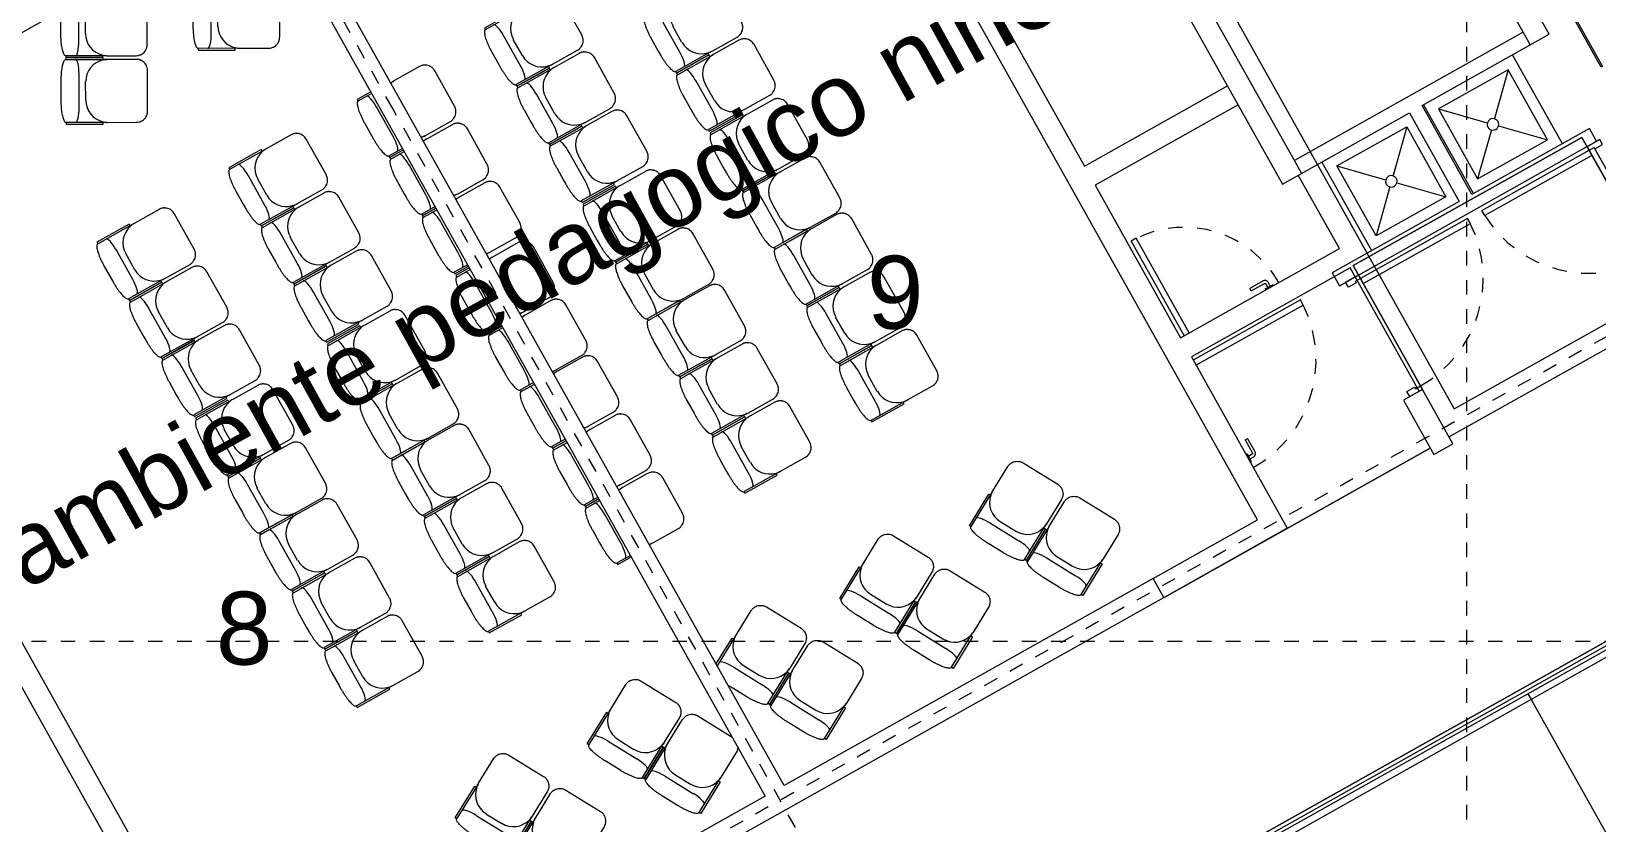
# Model space of a CAD drawing. Header units: metres. Extents: x -10 to 246, y 16 to 113.
# Drawn here: x 32.28 to 43.03, y 69.38 to 74.81 of the extents above; entities that cross this region are included whole.
import ezdxf

# ---------------------------------------------------------------- set-up
doc = ezdxf.new("R2010")
doc.units = ezdxf.units.M
doc.linetypes.add('LineaDiscontinua-1_5mm', pattern=[0.003, 0.0015, -0.0015])
doc.linetypes.add('LíneaDeRejilla', pattern=[0.021, 0.012, -0.003, 0.003, -0.003])
for name, color, linetype, lineweight in [('A-BRND', 11, 'Continuous', 5), ('A-DETL-3', 151, 'Continuous', 5), ('A-GENM', 13, 'Continuous', 5), ('A-MURO', 113, 'Continuous', 9), ('A-PISO-RAMP', 51, 'Continuous', 5), ('A-PUER', 31, 'Continuous', 5), ('A-PUER-MARC', 31, 'Continuous', 5), ('A-TEXT-NOTA', 2, 'Continuous', 5), ('A-VENT-CORT', 52, 'Continuous', 5), ('A-VENT-CORT-MARC', 51, 'Continuous', 5), ('A-WALL', 113, 'Continuous', 18), ('H-HID-APAR', 6, 'Continuous', 5), ('I-MOBI', 30, 'Continuous', 5), ('S-REJI', 1, 'Continuous', 5)]:
    doc.layers.add(name, color=color, linetype=linetype, lineweight=lineweight)
doc.styles.add('Arial_3', font='Arial.ttf', dxfattribs={"height": 0.5})

# ---------------------------------------------------------------- blocks, each defined once
blk = doc.blocks.new('Puerta-Batiente-HojaLisa - 900x2200-1042033-Nivel 2')
at = {"layer": 'A-PUER'}
for p, q in [((-0.382, 0.919), (-0.422, 0.919)), ((-0.422, 0.919), (-0.422, 0.075)), ((-0.382, 0.075), (-0.382, 0.919))]:
    blk.add_line(p, q, dxfattribs=at)
at = {"layer": 'A-PUER', "linetype": 'LineaDiscontinua-1_5mm'}
blk.add_arc((-0.422, 0.075), 0.844, 360, 87.2835, dxfattribs=at)
blk = doc.blocks.new('Manija-Horizontal-SinCerradura - 120-1041476-Nivel 2')
at = {"layer": 'A-PUER'}
for p, q in [((0.12, 0), (0.12, -0.008)), ((0.18, -0.008), (0.18, 0)), ((0.12, -0.008), (0.124, -0.008)), ((0.18, -0.008), (0.12, -0.008)), ((0.14, -0.008), (0.14, -0.038)), ((0.16, -0.038), (0.16, -0.008)), ((0.27, -0.043), (0.165, -0.043)), ((0.165, -0.063), (0.27, -0.063)), ((0.176, -0.008), (0.18, -0.008)), ((0.27, -0.043), (0.27, -0.063))]:
    blk.add_line(p, q, dxfattribs=at)
at = {"layer": 'A-PUER', "flags": 128}
for points in [[(0.14, -0.038), (0.14, -0.039), (0.14, -0.04), (0.14, -0.041), (0.14, -0.042), (0.14, -0.043), (0.141, -0.044), (0.141, -0.045), (0.141, -0.046), (0.142, -0.047), (0.142, -0.048), (0.142, -0.049), (0.143, -0.05), (0.143, -0.05), (0.144, -0.051), (0.144, -0.052), (0.145, -0.053), (0.146, -0.054), (0.146, -0.054), (0.147, -0.055), (0.148, -0.056), (0.148, -0.057), (0.149, -0.057), (0.15, -0.058), (0.151, -0.058), (0.151, -0.059), (0.152, -0.06), (0.153, -0.06), (0.154, -0.061), (0.155, -0.061), (0.156, -0.061), (0.157, -0.062), (0.158, -0.062), (0.159, -0.062), (0.16, -0.062), (0.161, -0.063), (0.162, -0.063), (0.163, -0.063), (0.164, -0.063), (0.165, -0.063), (0.165, -0.063)], [(0.165, -0.043), (0.165, -0.043), (0.165, -0.043), (0.164, -0.043), (0.164, -0.043), (0.164, -0.043), (0.164, -0.043), (0.164, -0.043), (0.163, -0.043), (0.163, -0.043), (0.163, -0.043), (0.163, -0.043), (0.163, -0.042), (0.163, -0.042), (0.162, -0.042), (0.162, -0.042), (0.162, -0.042), (0.162, -0.042), (0.162, -0.042), (0.162, -0.042), (0.161, -0.041), (0.161, -0.041), (0.161, -0.041), (0.161, -0.041), (0.161, -0.041), (0.161, -0.041), (0.161, -0.041), (0.161, -0.04), (0.16, -0.04), (0.16, -0.04), (0.16, -0.04), (0.16, -0.04), (0.16, -0.039), (0.16, -0.039), (0.16, -0.039), (0.16, -0.039), (0.16, -0.039), (0.16, -0.038), (0.16, -0.038), (0.16, -0.038), (0.16, -0.038)]]:
    blk.add_lwpolyline(points, dxfattribs=at)
blk = doc.blocks.new('Panel de sistema - Vidrio-10-1619761-Nivel 2')
at = {"layer": 'A-VENT-CORT'}
for p, q in [((-0.6, 0.005), (0.6, 0.005)), ((-0.6, 0.005), (-0.6, -0.005)), ((0.6, 0.005), (0.6, -0.005)), ((0.6, -0.005), (-0.6, -0.005))]:
    blk.add_line(p, q, dxfattribs=at)
blk = doc.blocks.new('Montante rectangular - 50x150-1633748-Nivel 2')
at = {"layer": 'A-VENT-CORT-MARC'}
for p, q in [((35.549, 76.841), (36.378, 77.305)), ((36.451, 77.175), (35.623, 76.71))]:
    blk.add_line(p, q, dxfattribs=at)
blk = doc.blocks.new('Puerta-Batiente-HojaLisa - 800x2200-1180584-Nivel 2')
at = {"layer": 'A-PUER'}
for p, q in [((-0.332, 0.819), (-0.372, 0.819)), ((-0.372, 0.819), (-0.372, 0.075)), ((-0.332, 0.075), (-0.332, 0.819))]:
    blk.add_line(p, q, dxfattribs=at)
at = {"layer": 'A-PUER', "linetype": 'LineaDiscontinua-1_5mm'}
blk.add_arc((-0.372, 0.075), 0.744, 360, 86.9181, dxfattribs=at)
blk = doc.blocks.new('M_Seating-Auditorium - 457 x 610mm-1699441-Nivel 2')
at = {"layer": 'I-MOBI'}
for p, q in [((0.3, 0.495), (0.021, 0.495)), ((-0.055, 0.419), (-0.055, 0.222)), ((0.377, 0.222), (0.377, 0.419)), ((-0.055, -0.064), (-0.055, 0.215)), ((0.377, 0.215), (0.377, -0.064)), ((-0.052, 0.19), (-0.068, 0.19)), ((-0.068, 0.19), (-0.068, -0.065)), ((0.389, 0.19), (0.373, 0.19)), ((0.389, -0.065), (0.389, 0.19)), ((0.275, 0.025), (0.046, 0.025)), ((0.224, 0.07), (0.097, 0.07)), ((-0.068, -0.065), (-0.055, -0.065)), ((0.097, -0.101), (0.197, -0.101)), ((0.197, -0.101), (0.224, -0.101)), ((0.377, -0.065), (0.389, -0.065))]:
    blk.add_line(p, q, dxfattribs=at)
for centre, major_axis, ratio, start_param, end_param in [((0.097, 0.222), (-0.152, 0), 0.996195, 0.209748, 1.570796), ((0.224, 0.222), (0.152, 0), 0.996195, 4.712389, 6.067787), ((0.046, 0.001), (0.102, 0), 0.236052, 1.570796, 3.141593), ((0.275, 0.001), (0.102, 0), 0.236052, 0, 1.570796)]:
    blk.add_ellipse(centre, major_axis=major_axis, ratio=ratio, start_param=start_param, end_param=end_param, dxfattribs=at)
for points, knots in [([(0.021, 0.495), (0.015, 0.495), (0.007, 0.494), (-0.004, 0.491), (-0.015, 0.486), (-0.027, 0.479), (-0.037, 0.469), (-0.042, 0.461), (-0.046, 0.455), (-0.049, 0.45), (-0.051, 0.444), (-0.053, 0.438), (-0.055, 0.429), (-0.055, 0.423), (-0.055, 0.419)], [0, 0, 0, 0, 0.142857, 0.214286, 0.285714, 0.428571, 0.571429, 0.625, 0.678571, 0.732143, 0.785714, 0.839286, 0.892857, 1, 1, 1, 1]), ([(0.377, 0.419), (0.377, 0.425), (0.376, 0.433), (0.372, 0.444), (0.368, 0.454), (0.361, 0.466), (0.351, 0.476), (0.343, 0.482), (0.337, 0.485), (0.332, 0.488), (0.326, 0.49), (0.319, 0.492), (0.311, 0.494), (0.305, 0.495), (0.3, 0.495)], [0, 0, 0, 0, 0.142857, 0.214286, 0.285714, 0.428571, 0.571429, 0.625, 0.678571, 0.732143, 0.785714, 0.839286, 0.892857, 1, 1, 1, 1]), ([(0.224, -0.101), (0.232, -0.101), (0.248, -0.1), (0.271, -0.099), (0.294, -0.097), (0.321, -0.093), (0.35, -0.086), (0.368, -0.078), (0.375, -0.07), (0.377, -0.067), (0.377, -0.065)], [0, 0, 0, 0, 0.1, 0.2, 0.3, 0.4, 0.6, 0.8, 0.9, 1, 1, 1, 1])]:
    blk.add_open_spline(points, degree=3, knots=knots, dxfattribs=at)
for points in [[(-0.055, 0.222), (-0.055, 0.217), (-0.055, 0.206), (-0.053, 0.195), (-0.052, 0.19)], [(0.373, 0.19), (0.374, 0.195), (0.376, 0.206), (0.377, 0.217), (0.377, 0.222)], [(-0.055, -0.065), (-0.055, -0.067), (-0.054, -0.071), (-0.048, -0.076), (-0.039, -0.081), (-0.027, -0.086), (-0.011, -0.091), (0.007, -0.094), (0.028, -0.097), (0.05, -0.099), (0.073, -0.101), (0.089, -0.101), (0.097, -0.101)]]:
    blk.add_open_spline(points, degree=3, dxfattribs=at)
blk = doc.blocks.new('M_Seating-Auditorium - 457 x 610mm-V61-Nivel 2')
at = {"layer": 'I-MOBI'}
for p, q in [((0.3, 0.495), (0.021, 0.495)), ((-0.055, 0.419), (-0.055, 0.222)), ((0.377, 0.222), (0.377, 0.419)), ((-0.055, 0.191), (-0.055, 0.215)), ((0.377, 0.215), (0.377, 0.191)), ((-0.068, 0.041), (-0.068, -0.065)), ((-0.055, -0.064), (-0.055, 0.041)), ((0.275, 0.025), (0.046, 0.025)), ((0.377, 0.041), (0.377, -0.064)), ((0.389, -0.065), (0.389, 0.041)), ((-0.068, -0.065), (-0.055, -0.065)), ((0.097, -0.101), (0.197, -0.101)), ((0.197, -0.101), (0.224, -0.101)), ((0.377, -0.065), (0.389, -0.065))]:
    blk.add_line(p, q, dxfattribs=at)
for centre, start_param, end_param in [((0.046, 0.001), 1.570796, 3.141593), ((0.275, 0.001), 0, 1.570796)]:
    blk.add_ellipse(centre, major_axis=(0.102, 0), ratio=0.236052, start_param=start_param, end_param=end_param, dxfattribs=at)
for points, knots in [([(0.021, 0.495), (0.015, 0.495), (0.007, 0.494), (-0.004, 0.491), (-0.015, 0.486), (-0.027, 0.479), (-0.037, 0.469), (-0.042, 0.461), (-0.046, 0.455), (-0.049, 0.45), (-0.051, 0.444), (-0.053, 0.438), (-0.055, 0.429), (-0.055, 0.423), (-0.055, 0.419)], [0, 0, 0, 0, 0.142857, 0.214286, 0.285714, 0.428571, 0.571429, 0.625, 0.678571, 0.732143, 0.785714, 0.839286, 0.892857, 1, 1, 1, 1]), ([(0.377, 0.419), (0.377, 0.425), (0.376, 0.433), (0.372, 0.444), (0.368, 0.454), (0.361, 0.466), (0.351, 0.476), (0.343, 0.482), (0.337, 0.485), (0.332, 0.488), (0.326, 0.49), (0.319, 0.492), (0.311, 0.494), (0.305, 0.495), (0.3, 0.495)], [0, 0, 0, 0, 0.142857, 0.214286, 0.285714, 0.428571, 0.571429, 0.625, 0.678571, 0.732143, 0.785714, 0.839286, 0.892857, 1, 1, 1, 1]), ([(-0.055, 0.222), (-0.055, 0.217), (-0.055, 0.206), (-0.053, 0.196), (-0.052, 0.191)], [0, 0, 0, 0, 0.5, 0.9508018, 0.9508018, 0.9508018, 0.9508018]), ([(0.373, 0.191), (0.374, 0.196), (0.376, 0.206), (0.377, 0.217), (0.377, 0.222)], [0.0491982, 0.0491982, 0.0491982, 0.0491982, 0.5, 1, 1, 1, 1]), ([(0.224, -0.101), (0.232, -0.101), (0.248, -0.1), (0.271, -0.099), (0.294, -0.097), (0.321, -0.093), (0.35, -0.086), (0.368, -0.078), (0.375, -0.07), (0.377, -0.067), (0.377, -0.065)], [0, 0, 0, 0, 0.1, 0.2, 0.3, 0.4, 0.6, 0.8, 0.9, 1, 1, 1, 1])]:
    blk.add_open_spline(points, degree=3, knots=knots, dxfattribs=at)
blk.add_open_spline([(-0.055, -0.065), (-0.055, -0.067), (-0.054, -0.071), (-0.048, -0.076), (-0.039, -0.081), (-0.027, -0.086), (-0.011, -0.091), (0.007, -0.094), (0.028, -0.097), (0.05, -0.099), (0.073, -0.101), (0.089, -0.101), (0.097, -0.101)], degree=3, dxfattribs=at)
blk = doc.blocks.new('M_Seating-Auditorium - 457 x 610mm-V62-Nivel 2')
at = {"layer": 'I-MOBI'}
for p, q in [((0.3, 0.495), (0.021, 0.495)), ((-0.055, 0.419), (-0.055, 0.222)), ((0.377, 0.222), (0.377, 0.419)), ((-0.055, 0.194), (-0.055, 0.215)), ((0.377, 0.215), (0.377, 0.191)), ((-0.068, 0.041), (-0.068, -0.065)), ((-0.055, -0.064), (-0.055, 0.041)), ((0.275, 0.025), (0.046, 0.025)), ((0.377, 0.041), (0.377, -0.064)), ((0.389, -0.065), (0.389, 0.041)), ((-0.068, -0.065), (-0.055, -0.065)), ((0.097, -0.101), (0.197, -0.101)), ((0.197, -0.101), (0.224, -0.101)), ((0.377, -0.065), (0.389, -0.065))]:
    blk.add_line(p, q, dxfattribs=at)
for centre, start_param, end_param in [((0.046, 0.001), 1.570796, 3.141593), ((0.275, 0.001), 0, 1.570796)]:
    blk.add_ellipse(centre, major_axis=(0.102, 0), ratio=0.236052, start_param=start_param, end_param=end_param, dxfattribs=at)
for points, knots in [([(0.021, 0.495), (0.015, 0.495), (0.007, 0.494), (-0.004, 0.491), (-0.015, 0.486), (-0.027, 0.479), (-0.037, 0.469), (-0.042, 0.461), (-0.046, 0.455), (-0.049, 0.45), (-0.051, 0.444), (-0.053, 0.438), (-0.055, 0.429), (-0.055, 0.423), (-0.055, 0.419)], [0, 0, 0, 0, 0.142857, 0.214286, 0.285714, 0.428571, 0.571429, 0.625, 0.678571, 0.732143, 0.785714, 0.839286, 0.892857, 1, 1, 1, 1]), ([(0.377, 0.419), (0.377, 0.425), (0.376, 0.433), (0.372, 0.444), (0.368, 0.454), (0.361, 0.466), (0.351, 0.476), (0.343, 0.482), (0.337, 0.485), (0.332, 0.488), (0.326, 0.49), (0.319, 0.492), (0.311, 0.494), (0.305, 0.495), (0.3, 0.495)], [0, 0, 0, 0, 0.142857, 0.214286, 0.285714, 0.428571, 0.571429, 0.625, 0.678571, 0.732143, 0.785714, 0.839286, 0.892857, 1, 1, 1, 1]), ([(-0.055, 0.222), (-0.055, 0.217), (-0.055, 0.207), (-0.053, 0.197), (-0.052, 0.192)], [0, 0, 0, 0, 0.5, 0.9325769, 0.9325769, 0.9325769, 0.9325769]), ([(0.373, 0.191), (0.374, 0.196), (0.376, 0.206), (0.377, 0.217), (0.377, 0.222)], [0.0491982, 0.0491982, 0.0491982, 0.0491982, 0.5, 1, 1, 1, 1]), ([(0.224, -0.101), (0.232, -0.101), (0.248, -0.1), (0.271, -0.099), (0.294, -0.097), (0.321, -0.093), (0.35, -0.086), (0.368, -0.078), (0.375, -0.07), (0.377, -0.067), (0.377, -0.065)], [0, 0, 0, 0, 0.1, 0.2, 0.3, 0.4, 0.6, 0.8, 0.9, 1, 1, 1, 1])]:
    blk.add_open_spline(points, degree=3, knots=knots, dxfattribs=at)
blk.add_open_spline([(-0.055, -0.065), (-0.055, -0.067), (-0.054, -0.071), (-0.048, -0.076), (-0.039, -0.081), (-0.027, -0.086), (-0.011, -0.091), (0.007, -0.094), (0.028, -0.097), (0.05, -0.099), (0.073, -0.101), (0.089, -0.101), (0.097, -0.101)], degree=3, dxfattribs=at)
blk = doc.blocks.new('M_Seating-Auditorium - 457 x 610mm-V63-Nivel 2')
at = {"layer": 'I-MOBI'}
for p, q in [((0.3, 0.495), (0.021, 0.495)), ((-0.055, 0.419), (-0.055, 0.222)), ((0.377, 0.222), (0.377, 0.419)), ((-0.055, 0.12), (-0.055, 0.215)), ((0.377, 0.215), (0.377, -0.064)), ((-0.052, 0.19), (-0.068, 0.19)), ((-0.068, 0.19), (-0.068, 0.143)), ((0.389, 0.19), (0.373, 0.19)), ((0.389, -0.065), (0.389, 0.19)), ((0.275, 0.025), (0.046, 0.025)), ((0.224, 0.07), (0.097, 0.07)), ((0.097, -0.101), (0.197, -0.101)), ((0.197, -0.101), (0.224, -0.101)), ((0.377, -0.065), (0.389, -0.065))]:
    blk.add_line(p, q, dxfattribs=at)
for centre, major_axis, ratio, start_param, end_param in [((0.097, 0.222), (-0.152, 0), 0.996195, 0.209748, 1.570796), ((0.224, 0.222), (0.152, 0), 0.996195, 4.712389, 6.067787), ((0.046, 0.001), (0.102, 0), 0.236052, 1.570796, 2.053837), ((0.275, 0.001), (0.102, 0), 0.236052, 0, 1.570796)]:
    blk.add_ellipse(centre, major_axis=major_axis, ratio=ratio, start_param=start_param, end_param=end_param, dxfattribs=at)
for points, knots in [([(0.021, 0.495), (0.015, 0.495), (0.007, 0.494), (-0.004, 0.491), (-0.015, 0.486), (-0.027, 0.479), (-0.037, 0.469), (-0.042, 0.461), (-0.046, 0.455), (-0.049, 0.45), (-0.051, 0.444), (-0.053, 0.438), (-0.055, 0.429), (-0.055, 0.423), (-0.055, 0.419)], [0, 0, 0, 0, 0.142857, 0.214286, 0.285714, 0.428571, 0.571429, 0.625, 0.678571, 0.732143, 0.785714, 0.839286, 0.892857, 1, 1, 1, 1]), ([(0.377, 0.419), (0.377, 0.425), (0.376, 0.433), (0.372, 0.444), (0.368, 0.454), (0.361, 0.466), (0.351, 0.476), (0.343, 0.482), (0.337, 0.485), (0.332, 0.488), (0.326, 0.49), (0.319, 0.492), (0.311, 0.494), (0.305, 0.495), (0.3, 0.495)], [0, 0, 0, 0, 0.142857, 0.214286, 0.285714, 0.428571, 0.571429, 0.625, 0.678571, 0.732143, 0.785714, 0.839286, 0.892857, 1, 1, 1, 1]), ([(0.068, -0.1), (0.07, -0.101), (0.079, -0.101), (0.089, -0.101), (0.097, -0.101)], [0.87532, 0.87532, 0.87532, 0.87532, 0.9, 1, 1, 1, 1]), ([(0.224, -0.101), (0.232, -0.101), (0.248, -0.1), (0.271, -0.099), (0.294, -0.097), (0.321, -0.093), (0.35, -0.086), (0.368, -0.078), (0.375, -0.07), (0.377, -0.067), (0.377, -0.065)], [0, 0, 0, 0, 0.1, 0.2, 0.3, 0.4, 0.6, 0.8, 0.9, 1, 1, 1, 1])]:
    blk.add_open_spline(points, degree=3, knots=knots, dxfattribs=at)
for points in [[(-0.055, 0.222), (-0.055, 0.217), (-0.055, 0.206), (-0.053, 0.195), (-0.052, 0.19)], [(0.373, 0.19), (0.374, 0.195), (0.376, 0.206), (0.377, 0.217), (0.377, 0.222)]]:
    blk.add_open_spline(points, degree=3, dxfattribs=at)
blk = doc.blocks.new('M_Seating-Auditorium - 457 x 610mm-1736665-Nivel 2')
at = {"layer": 'I-MOBI'}
for p, q in [((-0.068, 0.065), (-0.055, 0.065)), ((-0.068, -0.19), (-0.068, 0.065)), ((-0.055, 0.064), (-0.055, -0.215)), ((0.097, 0.101), (0.197, 0.101)), ((0.197, 0.101), (0.224, 0.101)), ((0.377, 0.065), (0.389, 0.065)), ((0.377, -0.215), (0.377, 0.064)), ((0.389, 0.065), (0.389, -0.19)), ((0.275, -0.025), (0.046, -0.025)), ((0.224, -0.07), (0.097, -0.07)), ((-0.052, -0.19), (-0.068, -0.19)), ((0.389, -0.19), (0.373, -0.19)), ((-0.055, -0.419), (-0.055, -0.222)), ((0.377, -0.222), (0.377, -0.419)), ((0.3, -0.495), (0.021, -0.495))]:
    blk.add_line(p, q, dxfattribs=at)
for centre, major_axis, ratio, start_param, end_param in [((0.046, -0.001), (-0.102, 0), 0.236052, 0, 1.570796), ((0.097, -0.222), (0.152, 0), 0.996195, 1.570796, 2.931845), ((0.224, -0.222), (0.152, 0), 0.996195, 0.215398, 1.570796), ((0.275, -0.001), (-0.102, 0), 0.236052, 1.570796, 3.141593)]:
    blk.add_ellipse(centre, major_axis=major_axis, ratio=ratio, start_param=start_param, end_param=end_param, dxfattribs=at)
for points, knots in [([(-0.055, 0.065), (-0.055, 0.067), (-0.054, 0.071), (-0.046, 0.078), (-0.028, 0.087), (0, 0.093), (0.028, 0.097), (0.05, 0.099), (0.073, 0.101), (0.089, 0.101), (0.097, 0.101)], [-1, -1, -1, -1, -0.9, -0.8, -0.6, -0.4, -0.3, -0.2, -0.1, 0, 0, 0, 0]), ([(0.021, -0.495), (0.017, -0.495), (0.01, -0.494), (0.002, -0.492), (-0.004, -0.49), (-0.01, -0.488), (-0.016, -0.485), (-0.021, -0.482), (-0.029, -0.476), (-0.039, -0.466), (-0.047, -0.454), (-0.051, -0.444), (-0.054, -0.433), (-0.055, -0.425), (-0.055, -0.419)], [-1, -1, -1, -1, -0.892857, -0.839286, -0.785714, -0.732143, -0.678571, -0.625, -0.571429, -0.428571, -0.285714, -0.214286, -0.142857, 0, 0, 0, 0]), ([(0.377, -0.419), (0.377, -0.423), (0.376, -0.429), (0.374, -0.438), (0.372, -0.444), (0.37, -0.45), (0.367, -0.455), (0.364, -0.461), (0.358, -0.469), (0.348, -0.479), (0.336, -0.486), (0.326, -0.491), (0.315, -0.494), (0.306, -0.495), (0.3, -0.495)], [-1, -1, -1, -1, -0.892857, -0.839286, -0.785714, -0.732143, -0.678571, -0.625, -0.571429, -0.428571, -0.285714, -0.214286, -0.142857, 0, 0, 0, 0])]:
    blk.add_open_spline(points, degree=3, knots=knots, dxfattribs=at)
for points in [[(0.224, 0.101), (0.232, 0.101), (0.248, 0.1), (0.271, 0.099), (0.294, 0.097), (0.314, 0.094), (0.332, 0.09), (0.348, 0.086), (0.361, 0.081), (0.37, 0.076), (0.375, 0.07), (0.377, 0.067), (0.377, 0.065)], [(-0.055, -0.222), (-0.055, -0.217), (-0.055, -0.206), (-0.053, -0.195), (-0.052, -0.19)], [(0.373, -0.19), (0.374, -0.195), (0.376, -0.206), (0.377, -0.217), (0.377, -0.222)]]:
    blk.add_open_spline(points, degree=3, dxfattribs=at)
blk = doc.blocks.new('M_Seating-Auditorium - 457 x 610mm-V69-Nivel 2')
at = {"layer": 'I-MOBI'}
for p, q in [((-0.068, 0.065), (-0.055, 0.065)), ((-0.068, -0.19), (-0.068, 0.065)), ((-0.055, 0.064), (-0.055, -0.215)), ((0.097, 0.101), (0.197, 0.101)), ((0.197, 0.101), (0.224, 0.101)), ((0.377, 0.065), (0.389, 0.065)), ((0.377, -0.215), (0.377, 0.064)), ((0.389, 0.065), (0.389, -0.19)), ((0.275, -0.025), (0.046, -0.025)), ((0.224, -0.07), (0.097, -0.07)), ((-0.052, -0.19), (-0.068, -0.19)), ((0.389, -0.19), (0.373, -0.19)), ((-0.055, -0.419), (-0.055, -0.222)), ((0.377, -0.222), (0.377, -0.419)), ((0.3, -0.495), (0.023, -0.495))]:
    blk.add_line(p, q, dxfattribs=at)
for centre, major_axis, ratio, start_param, end_param in [((0.046, -0.001), (-0.102, 0), 0.236052, 0, 1.570796), ((0.097, -0.222), (0.152, 0), 0.996195, 1.570796, 2.931845), ((0.224, -0.222), (0.152, 0), 0.996195, 0.215398, 1.570796), ((0.275, -0.001), (-0.102, 0), 0.236052, 1.570796, 3.141593)]:
    blk.add_ellipse(centre, major_axis=major_axis, ratio=ratio, start_param=start_param, end_param=end_param, dxfattribs=at)
for points, knots in [([(-0.055, 0.065), (-0.055, 0.067), (-0.054, 0.071), (-0.046, 0.078), (-0.028, 0.087), (0, 0.093), (0.028, 0.097), (0.05, 0.099), (0.073, 0.101), (0.089, 0.101), (0.097, 0.101)], [-1, -1, -1, -1, -0.9, -0.8, -0.6, -0.4, -0.3, -0.2, -0.1, 0, 0, 0, 0]), ([(-0.044, -0.458), (-0.045, -0.456), (-0.048, -0.451), (-0.051, -0.444), (-0.054, -0.433), (-0.055, -0.425), (-0.055, -0.419)], [-0.3451607, -0.3451607, -0.3451607, -0.3451607, -0.2857143, -0.2142857, -0.1428571, 0, 0, 0, 0]), ([(0.377, -0.419), (0.377, -0.423), (0.376, -0.429), (0.374, -0.438), (0.372, -0.444), (0.37, -0.45), (0.367, -0.455), (0.364, -0.461), (0.358, -0.469), (0.348, -0.479), (0.336, -0.486), (0.326, -0.491), (0.315, -0.494), (0.306, -0.495), (0.3, -0.495)], [-1, -1, -1, -1, -0.892857, -0.839286, -0.785714, -0.732143, -0.678571, -0.625, -0.571429, -0.428571, -0.285714, -0.214286, -0.142857, 0, 0, 0, 0])]:
    blk.add_open_spline(points, degree=3, knots=knots, dxfattribs=at)
for points in [[(0.224, 0.101), (0.232, 0.101), (0.248, 0.1), (0.271, 0.099), (0.294, 0.097), (0.314, 0.094), (0.332, 0.09), (0.348, 0.086), (0.361, 0.081), (0.37, 0.076), (0.375, 0.07), (0.377, 0.067), (0.377, 0.065)], [(-0.055, -0.222), (-0.055, -0.217), (-0.055, -0.206), (-0.053, -0.195), (-0.052, -0.19)], [(0.373, -0.19), (0.374, -0.195), (0.376, -0.206), (0.377, -0.217), (0.377, -0.222)]]:
    blk.add_open_spline(points, degree=3, dxfattribs=at)
blk = doc.blocks.new('M_Seating-Auditorium - 457 x 610mm-V70-Nivel 2')
at = {"layer": 'I-MOBI'}
for p, q in [((-0.068, 0.065), (-0.055, 0.065)), ((-0.068, -0.19), (-0.068, 0.065)), ((-0.055, 0.064), (-0.055, -0.215)), ((0.097, 0.101), (0.197, 0.101)), ((0.197, 0.101), (0.224, 0.101)), ((0.377, -0.215), (0.377, 0.025)), ((0.389, 0.018), (0.389, -0.19)), ((0.275, -0.025), (0.046, -0.025)), ((0.224, -0.07), (0.097, -0.07)), ((-0.052, -0.19), (-0.068, -0.19)), ((0.389, -0.19), (0.373, -0.19)), ((-0.055, -0.419), (-0.055, -0.222)), ((0.377, -0.222), (0.377, -0.419)), ((0.3, -0.495), (0.021, -0.495))]:
    blk.add_line(p, q, dxfattribs=at)
for centre, major_axis, ratio, start_param, end_param in [((0.046, -0.001), (-0.102, 0), 0.236052, 0, 1.570796), ((0.097, -0.222), (0.152, 0), 0.996195, 1.570796, 2.931845), ((0.224, -0.222), (0.152, 0), 0.996195, 0.215398, 1.570796), ((0.275, -0.001), (-0.102, 0), 0.236052, 1.570796, 3.141593)]:
    blk.add_ellipse(centre, major_axis=major_axis, ratio=ratio, start_param=start_param, end_param=end_param, dxfattribs=at)
for points, knots in [([(-0.055, 0.065), (-0.055, 0.067), (-0.054, 0.071), (-0.046, 0.078), (-0.028, 0.087), (0, 0.093), (0.028, 0.097), (0.05, 0.099), (0.073, 0.101), (0.089, 0.101), (0.097, 0.101)], [-1, -1, -1, -1, -0.9, -0.8, -0.6, -0.4, -0.3, -0.2, -0.1, 0, 0, 0, 0]), ([(0.021, -0.495), (0.017, -0.495), (0.01, -0.494), (0.002, -0.492), (-0.004, -0.49), (-0.01, -0.488), (-0.016, -0.485), (-0.021, -0.482), (-0.029, -0.476), (-0.039, -0.466), (-0.047, -0.454), (-0.051, -0.444), (-0.054, -0.433), (-0.055, -0.425), (-0.055, -0.419)], [-1, -1, -1, -1, -0.892857, -0.839286, -0.785714, -0.732143, -0.678571, -0.625, -0.571429, -0.428571, -0.285714, -0.214286, -0.142857, 0, 0, 0, 0]), ([(0.377, -0.419), (0.377, -0.423), (0.376, -0.429), (0.374, -0.438), (0.372, -0.444), (0.37, -0.45), (0.367, -0.455), (0.364, -0.461), (0.358, -0.469), (0.348, -0.479), (0.336, -0.486), (0.326, -0.491), (0.315, -0.494), (0.306, -0.495), (0.3, -0.495)], [-1, -1, -1, -1, -0.892857, -0.839286, -0.785714, -0.732143, -0.678571, -0.625, -0.571429, -0.428571, -0.285714, -0.214286, -0.142857, 0, 0, 0, 0])]:
    blk.add_open_spline(points, degree=3, knots=knots, dxfattribs=at)
for points in [[(0.224, 0.101), (0.23, 0.101), (0.236, 0.101), (0.241, 0.101)], [(-0.055, -0.222), (-0.055, -0.217), (-0.055, -0.206), (-0.053, -0.195), (-0.052, -0.19)], [(0.373, -0.19), (0.374, -0.195), (0.376, -0.206), (0.377, -0.217), (0.377, -0.222)]]:
    blk.add_open_spline(points, degree=3, dxfattribs=at)
blk = doc.blocks.new('Top Rail Type - Top Rail_Internal_-1126757-Nivel 2')
at = {"layer": 'A-BRND'}
for p, q in [((16.628, 55.789), (47.962, 73.353)), ((47.943, 73.285), (16.653, 55.745))]:
    blk.add_line(p, q, dxfattribs=at)
blk = doc.blocks.new('Top Rail Type - Top Rail_Internal_-V78-Nivel 2')
at = {"layer": 'A-BRND'}
for p, q in [((47.962, 73.353), (16.628, 55.789)), ((47.943, 73.285), (16.653, 55.745))]:
    blk.add_line(p, q, dxfattribs=at)
blk = doc.blocks.new('Puerta-Batiente-HojaLisa - 900x2200-V81-Nivel 2')
at = {"layer": 'A-PUER'}
for p, q in [((-0.382, 0.919), (-0.422, 0.919)), ((-0.422, 0.919), (-0.422, 0.075)), ((-0.382, 0.075), (-0.382, 0.919)), ((-0.422, 0.075), (-0.382, 0.075))]:
    blk.add_line(p, q, dxfattribs=at)
at = {"layer": 'A-PUER', "linetype": 'LineaDiscontinua-1_5mm'}
blk.add_arc((-0.422, 0.075), 0.844, 360, 87.2835, dxfattribs=at)
at = {"layer": 'A-PUER-MARC', "lineweight": 9}
for p, q in [((-0.45, -0.025), (-0.45, 0.075)), ((-0.45, 0.075), (-0.422, 0.075)), ((-0.422, 0.075), (-0.422, 0.035)), ((-0.422, 0.035), (-0.41, 0.035)), ((-0.41, 0.035), (-0.41, -0.025)), ((0.41, 0.035), (0.422, 0.035)), ((0.41, -0.025), (0.41, 0.035)), ((0.422, 0.035), (0.422, 0.075)), ((0.422, 0.075), (0.45, 0.075)), ((0.45, 0.075), (0.45, -0.025)), ((-0.41, -0.025), (-0.45, -0.025)), ((0.45, -0.025), (0.41, -0.025))]:
    blk.add_line(p, q, dxfattribs=at)
blk = doc.blocks.new('Puerta-Batiente-ConDilataciones - 900x2200-3 Dilataciones-1189421-Nivel 2')
at = {"layer": 'A-GENM'}
for p, q in [((0.422, -0.035), (-0.422, -0.035)), ((-0.422, -0.075), (0.422, -0.075)), ((-0.422, -0.075), (0.422, -0.075)), ((-0.422, -0.075), (0.422, -0.075)), ((0.41, -0.035), (-0.41, -0.035)), ((0.41, -0.035), (-0.41, -0.035))]:
    blk.add_line(p, q, dxfattribs=at)
at = {"layer": 'A-PUER'}
for p, q in [((-0.422, -0.919), (-0.422, -0.075)), ((-0.422, -0.075), (-0.382, -0.075)), ((-0.382, -0.075), (-0.382, -0.919)), ((-0.382, -0.919), (-0.422, -0.919))]:
    blk.add_line(p, q, dxfattribs=at)
at = {"layer": 'A-PUER', "linetype": 'LineaDiscontinua-1_5mm'}
blk.add_arc((-0.422, -0.075), 0.844, 272.7165, 0, dxfattribs=at)
at = {"layer": 'A-PUER-MARC', "lineweight": 9}
for p, q in [((-0.41, 0.025), (-0.45, 0.025)), ((-0.45, 0.025), (-0.45, -0.075)), ((-0.41, -0.035), (-0.41, 0.025)), ((0.45, 0.025), (0.41, 0.025)), ((0.41, 0.025), (0.41, -0.035)), ((0.45, -0.075), (0.45, 0.025)), ((-0.45, -0.075), (-0.422, -0.075)), ((-0.422, -0.075), (-0.422, -0.035)), ((-0.422, -0.035), (-0.41, -0.035)), ((0.41, -0.035), (0.422, -0.035)), ((0.422, -0.035), (0.422, -0.075)), ((0.422, -0.075), (0.45, -0.075))]:
    blk.add_line(p, q, dxfattribs=at)
blk = doc.blocks.new('M_Shower Stall-2D - Poceta aseol-2D 70_70-V124-Nivel 2')
at = {"layer": 'H-HID-APAR'}
for p, q in [((0, 0), (0, 0.7)), ((0.075, 0.625), (0.321, 0.379)), ((0.075, 0.075), (0.075, 0.625)), ((0.075, 0.625), (0.625, 0.625)), ((0.625, 0.625), (0.379, 0.379)), ((0.625, 0.625), (0.625, 0.075)), ((0.322, 0.322), (0.075, 0.075)), ((0.378, 0.322), (0.625, 0.075)), ((0.625, 0.075), (0.075, 0.075))]:
    blk.add_line(p, q, dxfattribs=at)
for start, end in [(360, 180), (180, 360)]:
    blk.add_arc((0.35, 0.35), 0.04, start, end, dxfattribs=at)
blk = doc.blocks.new('M_Shower Stall-2D - Poceta aseol-2D 70_70-V127-Nivel 2')
at = {"layer": 'H-HID-APAR'}
for p, q in [((0, 0), (0, -0.7)), ((0.7, -0.7), (0.7, 0)), ((0.322, -0.322), (0.075, -0.075)), ((0.625, -0.075), (0.075, -0.075)), ((0.075, -0.075), (0.075, -0.625)), ((0.378, -0.322), (0.625, -0.075)), ((0.625, -0.625), (0.625, -0.075)), ((0.075, -0.625), (0.321, -0.379)), ((0.625, -0.625), (0.379, -0.379)), ((0.075, -0.625), (0.625, -0.625))]:
    blk.add_line(p, q, dxfattribs=at)
for start, end in [(0, 180), (180, 0)]:
    blk.add_arc((0.35, -0.35), 0.04, start, end, dxfattribs=at)
blk = doc.blocks.new('Top Rail Type - Top Rail_Internal_-1746581-Nivel 2')
at = {"layer": 'A-BRND'}
for p, q in [((43.625, 70.814), (42.579, 70.226)), ((42.579, 70.226), (38.221, 67.775)), ((42.557, 70.265), (42.579, 70.226))]:
    blk.add_line(p, q, dxfattribs=at)
blk = doc.blocks.new('Top Rail Type - Top Rail_Internal_-V129-Nivel 2')
at = {"layer": 'A-BRND'}
for p, q in [((43.625, 70.814), (42.579, 70.226)), ((42.579, 70.226), (38.221, 67.775))]:
    blk.add_line(p, q, dxfattribs=at)

msp = doc.modelspace()

# ---------------------------------------------------------------- linework, layer by layer
at = {"layer": 'A-DETL-3'}
for p, q in [((41.358, 73.202), (42.928, 74.082)), ((42.928, 74.082), (41.358, 73.202)), ((42.928, 74.082), (43.404, 73.233)), ((43.404, 73.233), (42.928, 74.082)), ((26.685, 61.397), (47.952, 73.318)), ((41.834, 72.353), (41.358, 73.202)), ((41.358, 73.202), (41.834, 72.353)), ((40.059, 70.927), (41.887, 71.951)), ((41.887, 71.951), (40.059, 70.927))]:
    msp.add_line(p, q, dxfattribs=at)
at = {"layer": 'A-MURO'}
for p, q in [((38.591, 78.393), (42.052, 72.219)), ((40.701, 71.459), (37.247, 77.621)), ((37.378, 77.694), (39.513, 73.885)), ((39.513, 73.885), (40.494, 74.435)), ((40.568, 74.304), (39.586, 73.754)), ((41.002, 73.836), (40.954, 73.923)), ((39.586, 73.754), (40.173, 72.707)), ((41.264, 73.319), (40.981, 73.823)), ((40.173, 72.707), (41.264, 73.319)), ((41.337, 73.188), (40.247, 72.577)), ((41.812, 72.34), (41.337, 73.188)), ((33.272, 68.429), (30.71, 73)), ((30.84, 73.073), (33.403, 68.502)), ((42.052, 72.219), (43.513, 73.038)), ((43.587, 72.907), (42.017, 72.027)), ((40.247, 72.577), (40.905, 71.401)), ((39.984, 71.057), (40.701, 71.459)), ((40.905, 71.401), (40.059, 70.927))]:
    msp.add_line(p, q, dxfattribs=at)
at = {"layer": 'A-PISO-RAMP'}
msp.add_line((42.579, 70.226), (43.147, 69.215), dxfattribs=at)
at = {"layer": 'A-WALL'}
for p, q in [((42.703, 74.789), (41.767, 76.46)), ((41.636, 76.386), (42.573, 74.716)), ((39.49, 76.227), (40.872, 73.762)), ((40.954, 73.923), (39.67, 76.213)), ((37.452, 69.637), (33.865, 76.036)), ((33.734, 75.963), (37.321, 69.564)), ((42.524, 74.803), (40.954, 73.923)), ((41.831, 74.3), (42.703, 74.789)), ((42.173, 73.69), (41.831, 74.3)), ((40.872, 73.762), (41.744, 74.251)), ((41.744, 74.251), (42.086, 73.641)), ((41.263, 73.064), (43.029, 74.055)), ((42.98, 74.142), (42.173, 73.69)), ((43.029, 74.055), (42.98, 74.142)), ((42.086, 73.641), (41.214, 73.152)), ((41.214, 73.152), (41.263, 73.064)), ((41.834, 72.353), (41.703, 72.279)), ((42.042, 71.981), (41.834, 72.353)), ((41.703, 72.279), (41.911, 71.907)), ((41.911, 71.907), (42.042, 71.981)), ((39.984, 71.057), (37.452, 69.637)), ((40.057, 70.926), (39.984, 71.057)), ((32.902, 66.915), (40.057, 70.926)), ((37.321, 69.564), (32.96, 67.119))]:
    msp.add_line(p, q, dxfattribs=at)
at = {"layer": 'S-REJI', "linetype": 'LíneaDeRejilla'}
for p, q in [((42.136, 84.903), (42.136, 51.546)), ((50.427, 76.824), (2.537, 49.98)), ((34.766, 74.275), (34.29, 75.124)), ((37.822, 68.824), (34.766, 74.275)), ((50.384, 70.624), (6.753, 70.624))]:
    msp.add_line(p, q, dxfattribs=at)

# ---------------------------------------------------------------- block references
at = {"layer": 'A-BRND'}
for name in ['Top Rail Type - Top Rail_Internal_-1126757-Nivel 2', 'Top Rail Type - Top Rail_Internal_-V78-Nivel 2', 'Top Rail Type - Top Rail_Internal_-1746581-Nivel 2', 'Top Rail Type - Top Rail_Internal_-V129-Nivel 2']:
    msp.add_blockref(name, (0, 0), dxfattribs=at)
at = {"layer": 'A-PUER'}
for name, p, rotation in [('Puerta-Batiente-ConDilataciones - 900x2200-3 Dilataciones-1189421-Nivel 2', (43.249, 73.662), 299.2725903057571), ('Puerta-Batiente-HojaLisa - 800x2200-1180584-Nivel 2', (40.559, 72.838), 29.27259030575729), ('Puerta-Batiente-HojaLisa - 900x2200-V81-Nivel 2', (41.548, 72.709), 299.2725903057571), ('Manija-Horizontal-SinCerradura - 120-1041476-Nivel 2', (40.915, 73.123), 209.2725903057575), ('Puerta-Batiente-HojaLisa - 900x2200-1042033-Nivel 2', (40.4, 72.149), 299.2725903057573), ('Manija-Horizontal-SinCerradura - 120-1041476-Nivel 2', (40.71, 71.75), 119.2725903057575)]:
    msp.add_blockref(name, p, dxfattribs=dict(at, rotation=rotation))
at = {"layer": 'A-VENT-CORT', "rotation": 299.2725903057611}
msp.add_blockref('Panel de sistema - Vidrio-10-1619761-Nivel 2', (42.772, 75.09), dxfattribs=at)
at = {"layer": 'A-VENT-CORT-MARC'}
msp.add_blockref('Montante rectangular - 50x150-1633748-Nivel 2', (-3.489, -1.956), dxfattribs=at)
at = {"layer": 'H-HID-APAR'}
for name, p, rotation in [('M_Shower Stall-2D - Poceta aseol-2D 70_70-V127-Nivel 2', (42.794, 74.037), 209.2725903057566), ('M_Shower Stall-2D - Poceta aseol-2D 70_70-V124-Nivel 2', (41.486, 73.304), 29.27259030575632)]:
    msp.add_blockref(name, p, dxfattribs=dict(at, rotation=rotation))
at = {"layer": 'I-MOBI'}
for name, p, rotation in [('M_Seating-Auditorium - 457 x 610mm-1699441-Nivel 2', (33.492, 75.069), 270.1507300455376), ('M_Seating-Auditorium - 457 x 610mm-1699441-Nivel 2', (36.579, 74.894), 299.2725903057572), ('M_Seating-Auditorium - 457 x 610mm-V63-Nivel 2', (32.583, 75.018), 270.1507300455376), ('M_Seating-Auditorium - 457 x 610mm-1699441-Nivel 2', (35.483, 74.804), 299.2725903057572), ('M_Seating-Auditorium - 457 x 610mm-1699441-Nivel 2', (35.706, 74.405), 299.2725903057572), ('M_Seating-Auditorium - 457 x 610mm-1699441-Nivel 2', (36.802, 74.495), 299.2725903057572), ('M_Seating-Auditorium - 457 x 610mm-1699441-Nivel 2', (32.585, 74.561), 270.1507300455376), ('M_Seating-Auditorium - 457 x 610mm-V61-Nivel 2', (34.61, 74.315), 299.2725903057572), ('M_Seating-Auditorium - 457 x 610mm-1699441-Nivel 2', (37.032, 74.085), 299.2725903057572), ('M_Seating-Auditorium - 457 x 610mm-1699441-Nivel 2', (35.93, 74.006), 299.2725903057572), ('M_Seating-Auditorium - 457 x 610mm-V61-Nivel 2', (34.834, 73.916), 299.2725903057572), ('M_Seating-Auditorium - 457 x 610mm-1699441-Nivel 2', (33.728, 73.846), 299.2725903057572), ('M_Seating-Auditorium - 457 x 610mm-1699441-Nivel 2', (37.255, 73.687), 299.2725903057572), ('M_Seating-Auditorium - 457 x 610mm-1699441-Nivel 2', (36.16, 73.596), 299.2725903057572), ('M_Seating-Auditorium - 457 x 610mm-1699441-Nivel 2', (33.952, 73.447), 299.2725903057572), ('M_Seating-Auditorium - 457 x 610mm-V61-Nivel 2', (35.057, 73.517), 299.2725903057572), ('M_Seating-Auditorium - 457 x 610mm-1699441-Nivel 2', (32.822, 73.335), 299.2725903057572), ('M_Seating-Auditorium - 457 x 610mm-1699441-Nivel 2', (37.473, 73.299), 299.2725903057572), ('M_Seating-Auditorium - 457 x 610mm-V61-Nivel 2', (35.287, 73.107), 299.2725903057572), ('M_Seating-Auditorium - 457 x 610mm-1699441-Nivel 2', (36.383, 73.198), 299.2725903057572), ('M_Seating-Auditorium - 457 x 610mm-1699441-Nivel 2', (34.175, 73.048), 299.2725903057572), ('M_Seating-Auditorium - 457 x 610mm-1699441-Nivel 2', (33.046, 72.936), 299.2725903057572), ('M_Seating-Auditorium - 457 x 610mm-1699441-Nivel 2', (37.696, 72.9), 299.2725903057572), ('M_Seating-Auditorium - 457 x 610mm-1699441-Nivel 2', (36.6, 72.81), 299.2725903057572), ('M_Seating-Auditorium - 457 x 610mm-V62-Nivel 2', (35.511, 72.709), 299.2725903057572), ('M_Seating-Auditorium - 457 x 610mm-1699441-Nivel 2', (34.405, 72.638), 299.2725903057572), ('M_Seating-Auditorium - 457 x 610mm-1699441-Nivel 2', (33.269, 72.538), 299.2725903057572), ('M_Seating-Auditorium - 457 x 610mm-1699441-Nivel 2', (37.92, 72.501), 299.2725903057572), ('M_Seating-Auditorium - 457 x 610mm-1699441-Nivel 2', (36.824, 72.411), 299.2725903057572), ('M_Seating-Auditorium - 457 x 610mm-V61-Nivel 2', (35.728, 72.321), 299.2725903057572), ('M_Seating-Auditorium - 457 x 610mm-1699441-Nivel 2', (34.629, 72.24), 299.2725903057572), ('M_Seating-Auditorium - 457 x 610mm-1699441-Nivel 2', (33.499, 72.128), 299.2725903057572), ('M_Seating-Auditorium - 457 x 610mm-V61-Nivel 2', (35.952, 71.922), 299.2725903057572), ('M_Seating-Auditorium - 457 x 610mm-1699441-Nivel 2', (37.048, 72.012), 299.2725903057572), ('M_Seating-Auditorium - 457 x 610mm-1699441-Nivel 2', (34.846, 71.852), 299.2725903057572), ('M_Seating-Auditorium - 457 x 610mm-1699441-Nivel 2', (33.723, 71.729), 299.2725903057572), ('M_Seating-Auditorium - 457 x 610mm-V61-Nivel 2', (36.175, 71.523), 299.2725903057572), ('M_Seating-Auditorium - 457 x 610mm-1736665-Nivel 2', (39.088, 71.27), 148.3944505659771), ('M_Seating-Auditorium - 457 x 610mm-1699441-Nivel 2', (35.07, 71.453), 299.2725903057572), ('M_Seating-Auditorium - 457 x 610mm-1699441-Nivel 2', (33.94, 71.341), 299.2725903057572), ('M_Seating-Auditorium - 457 x 610mm-1736665-Nivel 2', (39.477, 71.03), 148.3944505659771), ('M_Seating-Auditorium - 457 x 610mm-1736665-Nivel 2', (38.198, 70.771), 148.3944505659771), ('M_Seating-Auditorium - 457 x 610mm-1699441-Nivel 2', (35.293, 71.054), 299.2725903057572), ('M_Seating-Auditorium - 457 x 610mm-1699441-Nivel 2', (34.164, 70.942), 299.2725903057572), ('M_Seating-Auditorium - 457 x 610mm-1736665-Nivel 2', (38.587, 70.531), 148.3944505659771), ('M_Seating-Auditorium - 457 x 610mm-1699441-Nivel 2', (34.387, 70.543), 299.2725903057572), ('M_Seating-Auditorium - 457 x 610mm-V70-Nivel 2', (37.326, 70.282), 148.3944505659771), ('M_Seating-Auditorium - 457 x 610mm-1736665-Nivel 2', (37.715, 70.042), 148.3944505659771), ('M_Seating-Auditorium - 457 x 610mm-1736665-Nivel 2', (36.465, 69.774), 148.3944505659771), ('M_Seating-Auditorium - 457 x 610mm-V69-Nivel 2', (36.855, 69.535), 148.3944505659771), ('M_Seating-Auditorium - 457 x 610mm-1736665-Nivel 2', (35.558, 69.266), 148.3944505659771), ('M_Seating-Auditorium - 457 x 610mm-1736665-Nivel 2', (35.948, 69.026), 148.3944505659771)]:
    msp.add_blockref(name, p, dxfattribs=dict(at, rotation=rotation))

# ---------------------------------------------------------------- texts
at = {"layer": 'A-TEXT-NOTA', "color": 7, "char_height": 0.5, "attachment_point": 1, "style": 'Arial_3'}
for s, insert, width, rotation in [('ambiente pedagogico niños 37 a 60 meses', (32, 71.412), 16.55485, 28.9833), ('9', (38.019, 73.269), 0.48101, 0.18), ('8', (33.548, 70.965), 0.48101, 0.18)]:
    msp.add_mtext(s, dxfattribs=dict(at, insert=insert, width=width, rotation=rotation))

doc.saveas('drawing.dxf')
